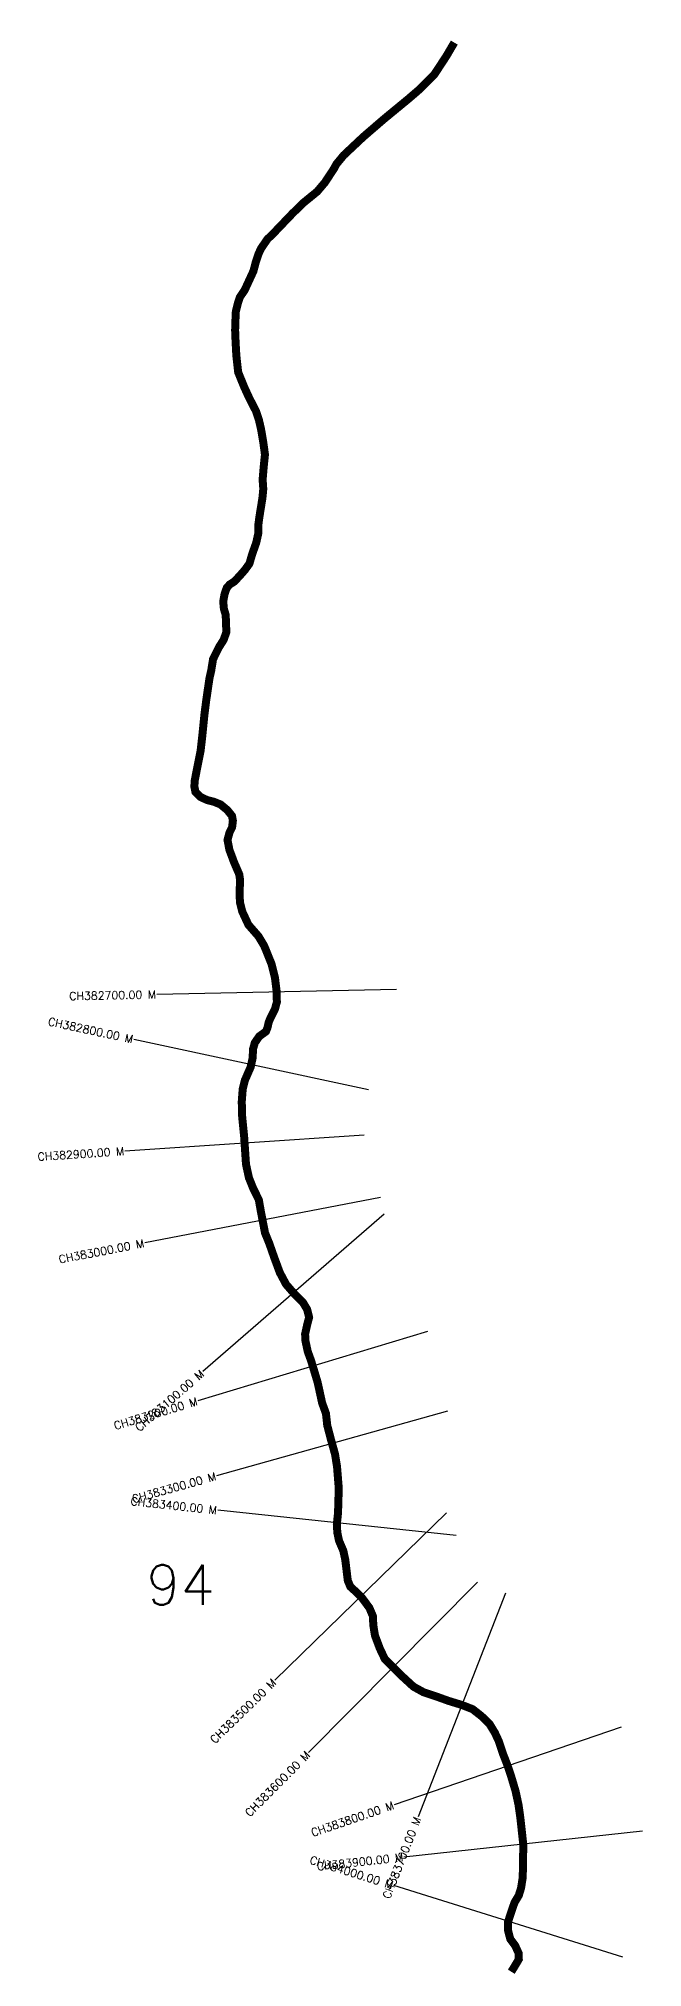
# Model space of a CAD drawing. Header units: metres. Extents: x 299794 to 303787, y 1953610 to 1957737.
# Drawn here: x 299794 to 300549, y 1955327 to 1957737 of the extents above; entities that cross this region are included whole.
import ezdxf
from ezdxf.enums import TextEntityAlignment as Align

# ---------------------------------------------------------------- set-up
doc = ezdxf.new("R2010")
doc.units = ezdxf.units.M
doc.header["$MEASUREMENT"] = 0
for name, color, linetype in [('CS', 134, 'Continuous'), ('CSMark', 6, 'Continuous'), ('UNPROTECTED', 10, 'Continuous')]:
    doc.layers.add(name, color=color, linetype=linetype)
doc.styles.get("Standard").update_dxf_attribs({"font": 'simplex.shx'})

msp = doc.modelspace()

# ---------------------------------------------------------------- linework, layer by layer
at = {"layer": 'CS'}
for p, q in [((300241.6, 1956548.9), (299941.7, 1956542.9)), ((300206.4, 1956423.6), (299913.1, 1956486.5)), ((300201.2, 1956367.1), (299901.8, 1956347.1)), ((300221.3, 1956289.1), (299926.7, 1956232.3)), ((300226.1, 1956268.1), (299999.5, 1956071.5)), ((300280.4, 1956121.6), (299993.2, 1956035)), ((300305.4, 1956021.9), (300016.5, 1955941.3)), ((300316.3, 1955866.6), (300017.9, 1955898.2)), ((300304.2, 1955895.1), (300089.2, 1955685.8)), ((300342.8, 1955808.5), (300131.6, 1955595.5)), ((300377.9, 1955794.6), (300268.4, 1955515.3)), ((300522.5, 1955627.3), (300238.6, 1955530.2)), ((300549.1, 1955497.2), (300250.8, 1955464.8)), ((300524.4, 1955339.6), (300238.1, 1955429.1))]:
    msp.add_line(p, q, dxfattribs=at)
at = {"layer": 'UNPROTECTED', "const_width": 10, "flags": 128}
msp.add_lwpolyline([(300313.8, 1957732.4), (300304, 1957715.7), (300295.3, 1957702.4), (300288.7, 1957692.4), (300270, 1957673.7), (300255.9, 1957661.6), (300226, 1957637), (300200, 1957614.6), (300175.4, 1957591.5), (300166.2, 1957580.3), (300163.6, 1957575.3), (300151.9, 1957557.5), (300142.3, 1957546.2), (300124.3, 1957531.5), (300111.1, 1957518.5), (300087.9, 1957494.3), (300080, 1957486.6), (300072.1, 1957475.1), (300068.7, 1957467.7), (300065.3, 1957457.2), (300062.6, 1957446.8), (300051.6, 1957423), (300045.8, 1957414.5), (300043, 1957406.2), (300040.6, 1957396.2), (300040, 1957383.2), (300039.7, 1957372.8), (300040.3, 1957358), (300041.2, 1957341.5), (300043.5, 1957320.4), (300051.1, 1957301.8), (300057.3, 1957288.3), (300065.7, 1957272), (300069.5, 1957260.7), (300072.1, 1957249.4), (300075, 1957232.3), (300077, 1957217.6), (300075.4, 1957201.8), (300074.1, 1957186.4), (300074.9, 1957174.6), (300073.9, 1957163.8), (300072.4, 1957154.2), (300070, 1957139.3), (300068.8, 1957130.1), (300068.6, 1957118.6), (300066, 1957107.1), (300061, 1957093), (300057.6, 1957081.3), (300052, 1957073.5), (300045.5, 1957066.1), (300038.8, 1957058.9), (300033.1, 1957055.3), (300029.3, 1957051.2), (300026.5, 1957043.3), (300024.8, 1957033.8), (300025.7, 1957024.5), (300027.8, 1957017.6), (300028.4, 1957007.5), (300028.6, 1956995.3), (300025.4, 1956986.1), (300019.6, 1956977), (300012.1, 1956961.9), (300009.8, 1956947.6), (300007.6, 1956937.9), (300003.5, 1956909.9), (300001.3, 1956892.6), (299998.7, 1956866.5), (299996.6, 1956847.8), (299992.3, 1956826.2), (299989.3, 1956810.8), (299988.7, 1956802.8), (299990.1, 1956795.8), (299996.2, 1956789.7), (300004.4, 1956785.9), (300013.5, 1956783.5), (300021.4, 1956780.3), (300029.8, 1956773.4), (300035.8, 1956766), (300036.9, 1956759.9), (300035.9, 1956751.7), (300032.7, 1956745.3), (300030.2, 1956735.9), (300032.5, 1956723.8), (300038.4, 1956707.9), (300044.9, 1956692.9), (300045.9, 1956685.8), (300045.3, 1956670.4), (300045.7, 1956658.1), (300048.7, 1956646.3), (300056.3, 1956629.9), (300069, 1956615.4), (300076, 1956603.7), (300085.2, 1956581), (300089.5, 1956563.9), (300091.6, 1956546.7), (300091.9, 1956533.4), (300089.5, 1956524.5), (300083.5, 1956512.6), (300081.6, 1956507.7), (300080.2, 1956501.3), (300078.3, 1956496.6), (300069.8, 1956490.4), (300064.3, 1956482.4), (300062.1, 1956474.6), (300061.6, 1956463.4), (300059.2, 1956452.3), (300052, 1956435.8), (300049.2, 1956424.7), (300048, 1956409), (300048.5, 1956390.2), (300051, 1956364.8), (300053.3, 1956330.6), (300057, 1956313.6), (300062.4, 1956300.3), (300069.4, 1956286), (300071.8, 1956272.1), (300077.1, 1956244.8), (300082.4, 1956231.8), (300088.6, 1956214.1), (300095.6, 1956195.2), (300103.4, 1956180.6), (300113.8, 1956168.6), (300124.5, 1956158), (300129.8, 1956149.2), (300132.2, 1956139.3), (300129.8, 1956129.9), (300127.2, 1956118.4), (300127.7, 1956109.6), (300130.6, 1956096.3), (300134.7, 1956085.2), (300142.9, 1956058), (300148.5, 1956032.3), (300153.3, 1956019.1), (300154.9, 1956004.3), (300159.6, 1955986.4), (300164.6, 1955968.4), (300167.1, 1955953.2), (300169.3, 1955925.9), (300168.4, 1955895), (300166.9, 1955880.7), (300167.5, 1955870.3), (300169.6, 1955860.3), (300175, 1955847.6), (300177.4, 1955836.8), (300179.6, 1955818.5), (300180.6, 1955810.3), (300183.8, 1955802.7), (300192.3, 1955795), (300198.3, 1955788.8), (300207.6, 1955776.3), (300212, 1955765.9), (300212.5, 1955754.5), (300214.6, 1955741.7), (300220.4, 1955726.1), (300227, 1955712.1), (300248, 1955691.3), (300262.7, 1955677.8), (300275.5, 1955670.7), (300291.4, 1955665.5), (300306.3, 1955660.1), (300322.9, 1955655), (300336.6, 1955649.7), (300347.6, 1955641.1), (300358, 1955630.9), (300364.5, 1955620.2), (300369.6, 1955609.3), (300374.4, 1955594.6), (300380, 1955580.2), (300384.2, 1955568), (300390.4, 1955547.3), (300394.1, 1955530.2), (300396.4, 1955513.9), (300400.1, 1955480.1), (300399.6, 1955452.3), (300399.4, 1955439.2), (300397.2, 1955425.8), (300394.4, 1955416.8), (300389.1, 1955408), (300383.9, 1955392.9), (300380.9, 1955383.2), (300380.8, 1955373.8), (300383.8, 1955362.4), (300389.9, 1955354.2), (300394.2, 1955344.7), (300394.5, 1955337.1), (300389.6, 1955328.8), (300385.1, 1955321.5)], dxfattribs=at)

# ---------------------------------------------------------------- texts
at = {"insert": (299928.5, 1955830.2), "char_height": 50, "attachment_point": 1}
msp.add_mtext_dynamic_manual_height_columns('94', width=70.183, gutter_width=1, heights=[0], dxfattribs=at)
at = {"layer": 'CSMark'}
for s, rotation, p in [('CH382700.00 M', 1.1472, (299940.7, 1956542.9)), ('CH382800.00 M', 347.8991, (299912.1, 1956486.7)), ('CH382900.00 M', 3.819, (299900.9, 1956347.1)), ('CH383000.00 M', 10.9166, (299925.7, 1956232.1)), ('CH383100.00 M', 40.9336, (299998.7, 1956070.8)), ('CH383200.00 M', 16.7772, (299992.2, 1956034.7)), ('CH383300.00 M', 15.5868, (300015.5, 1955941)), ('CH383400.00 M', 353.9569, (300016.9, 1955898.3)), ('CH383500.00 M', 44.2348, (300088.5, 1955685.1)), ('CH383600.00 M', 45.2404, (300130.9, 1955594.8)), ('CH383800.00 M', 18.8754, (300237.7, 1955529.9)), ('CH383700.00 M', 68.5988, (300268, 1955514.4)), ('CH384000.00 M', 342.6358, (300237.1, 1955429.4)), ('CH383900.00 M', 6.1893, (300249.8, 1955464.7))]:
    msp.add_text(s, height=10, rotation=rotation, dxfattribs=at).set_placement(p, align=Align.MIDDLE_RIGHT)

doc.saveas('drawing.dxf')
